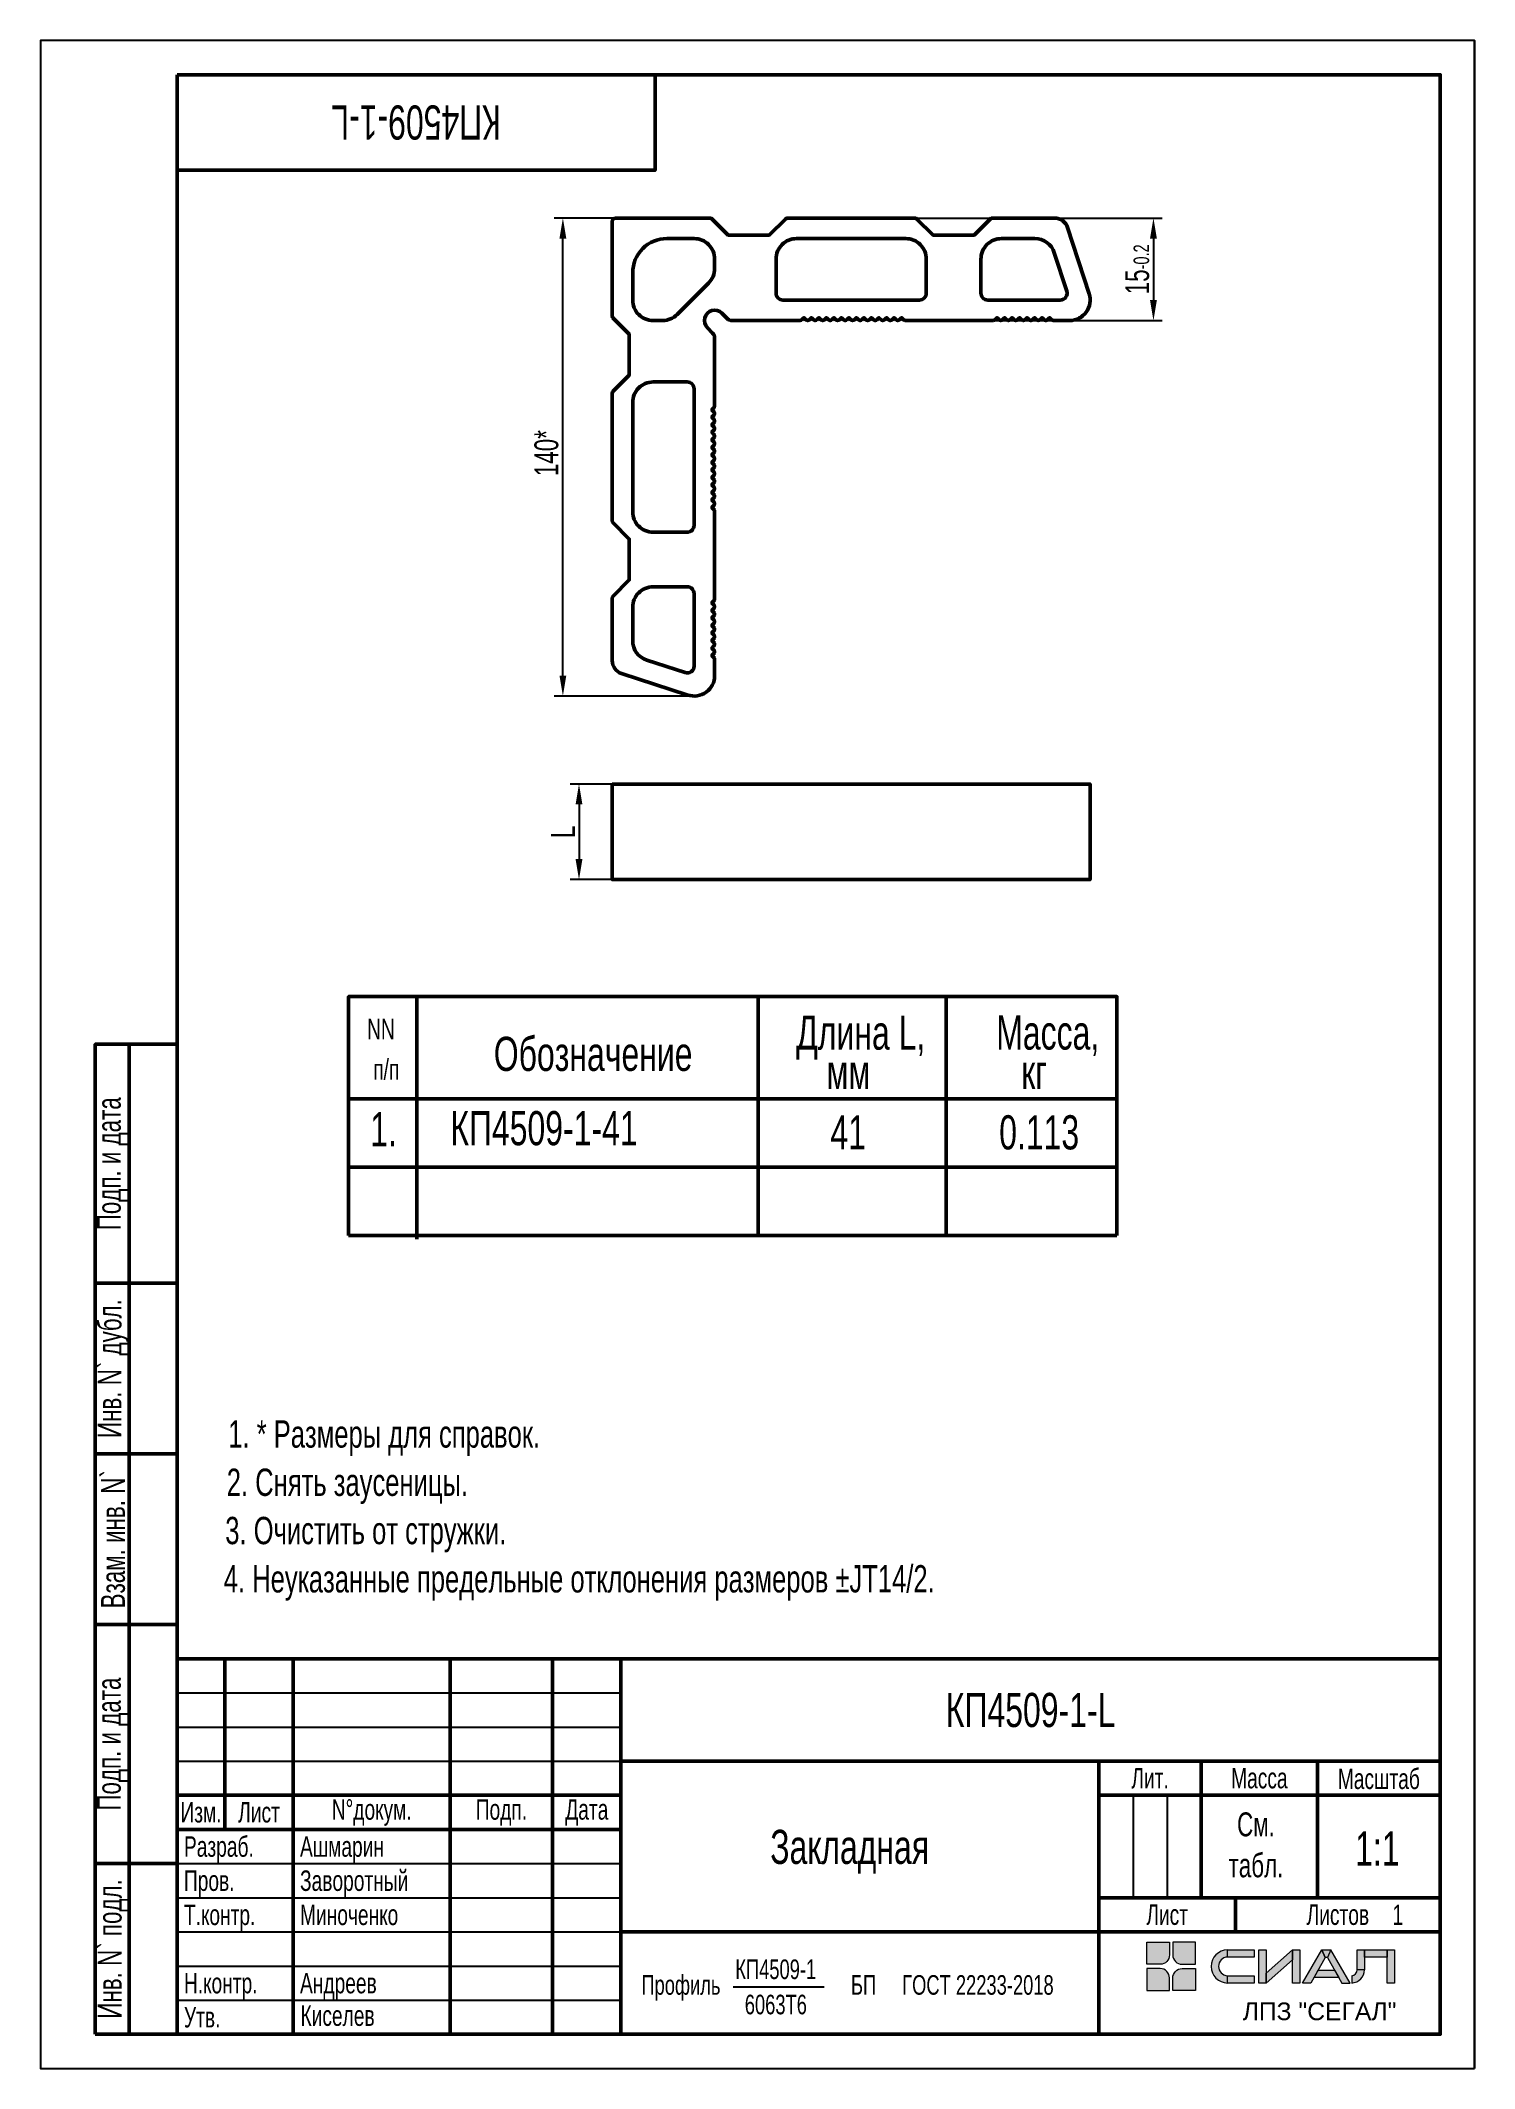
# Model space of a CAD drawing. Extents: x 3648 to 3858, y -686 to -389.
import ezdxf
from ezdxf.enums import TextEntityAlignment as Align

# ---------------------------------------------------------------- set-up
doc = ezdxf.new("R2010")
doc.units = 0
doc.header["$LTSCALE"] = 10
doc.header["$MEASUREMENT"] = 0
doc.header["$PDMODE"] = 3
doc.header["$PDSIZE"] = 5
doc.layers.get('0').update_dxf_attribs({"linetype": 'CONTINUOUS', "lineweight": 50})
doc.layers.get('DEFPOINTS').update_dxf_attribs({"linetype": 'CONTINUOUS'})
doc.layers.add('3', color=1, linetype='CONTINUOUS', lineweight=25)
doc.layers.add('4', color=4, linetype='CONTINUOUS', lineweight=25)
doc.styles.add('2', font='RUSS.SHX', dxfattribs={"width": 0.7, "height": 2})
doc.styles.add('3', font='RUSS.SHX', dxfattribs={"width": 0.7, "height": 3})
doc.styles.add('4', font='RUSS.shx', dxfattribs={"width": 0.7, "height": 3.5})
doc.styles.add('5', font='RUSS.SHX', dxfattribs={"width": 0.7})
doc.styles.add('System 2', font='arial.ttf', dxfattribs={"height": 2.7})
doc.dimstyles.new('MX1$0', dxfattribs={"dimtxt": 2.5, "dimasz": 3, "dimexe": 1.3, "dimexo": 0.6, "dimgap": 0.6, "dimtad": 1, "dimdec": 1, "dimzin": 12, "dimdsep": 46, "dimtxsty": '4', "dimcen": 0, "dimclrd": 256, "dimclre": 256, "dimclrt": 256, "dimaunit": 1, "dimadec": 0, "dimazin": 0, "dimtfac": 1, "dimtdec": 1, "dimtmove": 0, "dimatfit": 3, "dimfxl": 0, "dimtvp": 1, "dimtolj": 1, "dimtzin": 12, "dimlwd": -1, "dimlwe": -1, "dimarcsym": 0})

# ---------------------------------------------------------------- blocks, each defined once
blk = doc.blocks.new('Logo')
at = {"lineweight": 0, "ltscale": 0.5}
h = blk.add_hatch(color=164, dxfattribs=at)
h.dxf.hatch_style = 1
h.paths.add_polyline_path([(-39.18, 13.47), (-39.18, 11.62, 0.414214), (-37.82, 10.26), (-35.86, 10.26), (-35.86, 13.47)])
h.paths.add_polyline_path([(-42.98, 10.26), (-41.02, 10.26, 0.414214), (-39.66, 11.62), (-39.66, 13.47), (-42.98, 13.47)])
h = blk.add_hatch(color=164, dxfattribs=at)
h.dxf.hatch_style = 1
h.paths.add_polyline_path([(-35.86, 6.41), (-35.86, 9.62), (-37.82, 9.62, 0.414214), (-39.18, 8.26), (-39.18, 6.41)])
h.paths.add_polyline_path([(-39.66, 6.41), (-39.66, 8.26, 0.414214), (-41.02, 9.62), (-42.98, 9.62), (-42.98, 6.41)])
at = {"layer": '4'}
h = blk.add_hatch(color=164, dxfattribs=at)
h.dxf.hatch_style = 1
h.paths.add_polyline_path([(-27.27, 12.39), (-31.16, 12.39), (-31.16, 11.32), (-27.27, 11.32)])
h.paths.add_polyline_path([(-31.16, 11.32), (-31.16, 12.39, 0.978007), (-31.16, 7.51), (-31.16, 8.58, -0.960986)])
h.paths.add_polyline_path([(-27.27, 8.58), (-31.16, 8.58), (-31.16, 7.51), (-27.27, 7.51)])
h.paths.add_polyline_path([(-25.49, 12.39), (-26.56, 12.39), (-26.56, 7.51), (-25.49, 7.51)])
h.paths.add_polyline_path([(-21.64, 10.93), (-21.64, 12.39), (-25.49, 8.94), (-25.49, 7.51)])
h.paths.add_polyline_path([(-20.57, 12.39), (-21.64, 12.39), (-21.64, 7.51), (-20.57, 7.51)])
h.paths.add_polyline_path([(-16.85, 11.24), (-17.33, 12.39), (-20.18, 7.51), (-18.94, 7.51)])
h.paths.add_polyline_path([(-16.04, 12.39), (-17.33, 12.39), (-16.85, 11.24), (-16.52, 11.24)])
h.paths.add_polyline_path([(-16.04, 12.39), (-16.52, 11.24), (-14.44, 7.51), (-13.19, 7.51)])
h.paths.add_polyline_path([(-15.48, 9.38), (-17.89, 9.38), (-18.49, 8.31), (-14.88, 8.31)])
h.paths.add_polyline_path([(-11.1, 9.45), (-12.18, 9.45, -0.37614), (-12.97, 8.58), (-12.97, 7.51, 0.403365)])
h.paths.add_polyline_path([(-11.11, 12.39), (-12.18, 12.39), (-12.18, 9.45), (-11.1, 9.45)])
h.paths.add_polyline_path([(-7.79, 12.39), (-11.11, 12.39), (-11.11, 11.32), (-7.79, 11.32)])
h.paths.add_polyline_path([(-6.72, 12.39), (-7.79, 12.39), (-7.79, 7.51), (-6.72, 7.51)])
at = {"color": 164, "lineweight": 0, "ltscale": 0.5}
blk.add_line((-12.97, 8.58), (-12.97, 7.51), dxfattribs=at)
for points in [[(-42.98, 13.47), (-39.66, 13.47), (-39.66, 11.62, -0.414214), (-41.02, 10.26), (-42.98, 10.26)], [(-35.86, 13.47), (-39.18, 13.47), (-39.18, 11.62, 0.414214), (-37.82, 10.26), (-35.86, 10.26)], [(-42.98, 6.41), (-39.66, 6.41), (-39.66, 8.26, 0.414214), (-41.02, 9.62), (-42.98, 9.62)], [(-35.86, 6.41), (-39.18, 6.41), (-39.18, 8.26, -0.414214), (-37.82, 9.62), (-35.86, 9.62)]]:
    blk.add_lwpolyline(points, format="xyb", close=True, dxfattribs=at)
for points in [[(-31.16, 11.32), (-31.16, 12.39), (-27.27, 12.39), (-27.27, 11.32)], [(-26.56, 12.39), (-25.49, 12.39), (-25.49, 7.51), (-26.56, 7.51)], [(-21.64, 12.39), (-21.64, 10.93), (-25.49, 7.51), (-25.49, 8.94)], [(-21.64, 12.39), (-20.57, 12.39), (-20.57, 7.51), (-21.64, 7.51)], [(-17.33, 12.39), (-16.85, 11.24), (-18.94, 7.51), (-20.18, 7.51)], [(-16.04, 12.39), (-16.52, 11.24), (-14.44, 7.51), (-13.19, 7.51)], [(-12.18, 12.39), (-11.11, 12.39), (-11.1, 9.45), (-12.18, 9.45)], [(-11.11, 11.32), (-11.11, 12.39), (-7.79, 12.39), (-7.79, 11.32)], [(-7.79, 12.39), (-6.72, 12.39), (-6.72, 7.51), (-7.79, 7.51)], [(-18.49, 8.31), (-17.89, 9.38), (-15.48, 9.38), (-14.88, 8.31)], [(-31.16, 7.51), (-31.16, 8.58), (-27.27, 8.58), (-27.27, 7.51)]]:
    blk.add_lwpolyline(points, close=True, dxfattribs=at)
blk.add_lwpolyline([(-17.33, 12.39), (-16.04, 12.39), (-16.52, 11.24), (-16.85, 11.24), (-17.33, 12.39)], dxfattribs=at)
for centre, radius, start, end in [((-31.11, 9.95), 2.44, 91.274, 268.726), ((-31.11, 9.95), 1.37, 92.2795, 267.7205), ((-13.05, 9.45), 1.94, 272.1303, 0), ((-13.07, 9.47), 0.897, 276.2064, 358.6595)]:
    blk.add_arc(centre, radius, start, end, dxfattribs=at)
at = {"color": 8, "ltscale": 0.5, "style": 'System 2'}
blk.add_text('ЛПЗ "СЕГАЛ"', height=2.592, dxfattribs=at).set_placement((-28.95, 2.07))
blk = doc.blocks.new('*D38')
at = {"layer": '4'}
for p, q in [((3737.85, -497.56), (3725.53, -497.56)), ((3726.83, -500.56), (3726.83, -508.56)), ((3742.91, -511.56), (3725.53, -511.56))]:
    blk.add_line(p, q, dxfattribs=at)
for points in [[(3726.33, -500.56), (3727.33, -500.56), (3726.83, -497.56)], [(3726.33, -508.56), (3727.33, -508.56), (3726.83, -511.56)]]:
    blk.add_solid(points, dxfattribs=at)
at = {"layer": 'DEFPOINTS', "color": 0}
for p in [(3738.45, -497.56), (3726.83, -511.56), (3743.51, -511.56)]:
    blk.add_point(p, dxfattribs=at)
at = {"layer": '4', "insert": (3724.48, -504.56), "char_height": 3.5, "attachment_point": 5, "rotation": 90, "style": '4'}
blk.add_mtext('\\A1;L', dxfattribs=at)
blk = doc.blocks.new('*D39')
at = {"layer": '4'}
for p, q in [((3771.57, -414.68), (3812.26, -414.68)), ((3810.96, -417.68), (3810.96, -426.68)), ((3782.7, -429.68), (3812.26, -429.68))]:
    blk.add_line(p, q, dxfattribs=at)
for points in [[(3810.46, -417.68), (3811.46, -417.68), (3810.96, -414.68)], [(3810.46, -426.68), (3811.46, -426.68), (3810.96, -429.68)]]:
    blk.add_solid(points, dxfattribs=at)
at = {"layer": 'DEFPOINTS', "color": 0}
for p in [(3770.97, -414.68), (3782.1, -429.68), (3810.96, -429.68)]:
    blk.add_point(p, dxfattribs=at)
at = {"layer": '4', "insert": (3808.6, -422.18), "char_height": 3.5, "attachment_point": 5, "rotation": 90, "style": '4'}
blk.add_mtext('\\A1;15{\\A0;\\H0.65x;-0.2}', dxfattribs=at)
blk = doc.blocks.new('*D40')
at = {"layer": '4'}
for p, q in [((3738.53, -414.68), (3723.17, -414.68)), ((3724.47, -481.68), (3724.47, -417.68)), ((3743.09, -484.68), (3723.17, -484.68))]:
    blk.add_line(p, q, dxfattribs=at)
for points in [[(3723.97, -417.68), (3724.97, -417.68), (3724.47, -414.68)], [(3723.97, -481.68), (3724.97, -481.68), (3724.47, -484.68)]]:
    blk.add_solid(points, dxfattribs=at)
at = {"layer": 'DEFPOINTS', "color": 0}
for p in [(3724.47, -414.68), (3739.13, -414.68), (3743.69, -484.68)]:
    blk.add_point(p, dxfattribs=at)
at = {"layer": '4', "insert": (3722.07, -449.1), "char_height": 3.5, "attachment_point": 5, "rotation": 90, "style": '4'}
blk.add_mtext('\\A1;140*', dxfattribs=at)

msp = doc.modelspace()

# ---------------------------------------------------------------- linework, layer by layer
at = {"linetype": 'Continuous'}
for p, q in [((3660.972, -535.675), (3660.972, -680.675)), ((3655.972, -570.675), (3667.972, -570.675)), ((3667.972, -595.675), (3655.972, -595.675)), ((3655.972, -620.675), (3667.972, -620.675)), ((3667.972, -655.675), (3655.972, -655.675)), ((3667.972, -680.675), (3655.972, -680.675))]:
    msp.add_line(p, q, dxfattribs=at)
for points in [[(3737.972, -393.675), (3737.972, -407.675), (3667.972, -407.675)], [(3693.086, -563.684), (3693.086, -528.684), (3805.61, -528.684), (3805.61, -563.684)], [(3703.086, -528.684), (3703.086, -564.214)], [(3753.086, -528.684), (3753.086, -563.684)], [(3780.622, -528.684), (3780.622, -563.684)], [(3693.086, -543.684), (3805.61, -543.684)], [(3693.086, -553.684), (3805.61, -553.684)], [(3693.086, -563.684), (3805.61, -563.684)], [(3667.972, -625.675), (3852.972, -625.675), (3667.972, -625.675), (3667.972, -680.675)], [(3674.972, -625.675), (3674.972, -650.675)], [(3684.972, -625.675), (3684.972, -680.675)], [(3707.972, -625.675), (3707.972, -680.675)], [(3722.972, -625.675), (3722.972, -680.675)], [(3732.972, -625.675), (3732.972, -680.675)], [(3732.972, -640.675), (3852.972, -640.675)], [(3802.972, -640.675), (3802.972, -680.675)], [(3817.972, -640.675), (3817.972, -660.675)], [(3834.972, -640.675), (3834.972, -660.675)], [(3667.972, -645.675), (3732.972, -645.675)], [(3802.972, -645.675), (3852.972, -645.675)], [(3667.972, -650.675), (3732.972, -650.675)], [(3802.972, -660.675), (3852.972, -660.675)], [(3822.972, -660.675), (3822.972, -665.675)], [(3732.972, -665.675), (3852.972, -665.675)]]:
    msp.add_lwpolyline(points)
msp.add_lwpolyline([(3667.972, -393.675), (3852.972, -393.675), (3852.972, -680.675), (3667.972, -680.675)], close=True)
for points in [[(3787.504, -429.677), (3774.616, -429.677, -0.1989124), (3774.36, -429.571), (3774.066, -429.277), (3773.772, -429.571, -0.4142136), (3773.26, -429.571), (3772.966, -429.277), (3772.672, -429.571, -0.4142136), (3772.16, -429.571), (3771.866, -429.277), (3771.572, -429.571, -0.4142136), (3771.06, -429.571), (3770.766, -429.277), (3770.472, -429.571, -0.4142136), (3769.96, -429.571), (3769.666, -429.277), (3769.372, -429.571, -0.4142136), (3768.86, -429.571), (3768.566, -429.277), (3768.272, -429.571, -0.4142136), (3767.76, -429.571), (3767.466, -429.277), (3767.172, -429.571, -0.4142136), (3766.66, -429.571), (3766.366, -429.277), (3766.072, -429.571, -0.4142136), (3765.56, -429.571), (3765.266, -429.277), (3764.972, -429.571, -0.4142136), (3764.46, -429.571), (3764.166, -429.277), (3763.872, -429.571, -0.4142136), (3763.36, -429.571), (3763.066, -429.277), (3762.772, -429.571, -0.4142136), (3762.26, -429.571), (3761.966, -429.277), (3761.672, -429.571, -0.4142136), (3761.16, -429.571), (3760.866, -429.277), (3760.572, -429.571, -0.4142136), (3760.06, -429.571), (3759.766, -429.277), (3759.472, -429.571, -0.1989124), (3759.216, -429.677), (3749.226, -429.677, -0.1989124), (3748.519, -429.384), (3747.751, -428.616, 1), (3745.63, -430.738), (3746.398, -431.506, -0.1989124), (3746.691, -432.213), (3746.691, -442.203, -0.1989124), (3746.584, -442.459), (3746.291, -442.753), (3746.584, -443.047, -0.4142136), (3746.584, -443.559), (3746.291, -443.853), (3746.584, -444.147, -0.4142136), (3746.584, -444.659), (3746.291, -444.953), (3746.584, -445.247, -0.4142136), (3746.584, -445.759), (3746.291, -446.053), (3746.584, -446.347, -0.4142136), (3746.584, -446.859), (3746.291, -447.153), (3746.584, -447.447, -0.4142136), (3746.584, -447.959), (3746.291, -448.253), (3746.584, -448.547, -0.4142136), (3746.584, -449.059), (3746.291, -449.353), (3746.584, -449.647, -0.4142136), (3746.584, -450.159), (3746.291, -450.453), (3746.584, -450.747, -0.4142136), (3746.584, -451.259), (3746.291, -451.553), (3746.584, -451.847, -0.4142136), (3746.584, -452.359), (3746.291, -452.653), (3746.584, -452.947, -0.4142136), (3746.584, -453.459), (3746.291, -453.753), (3746.584, -454.047, -0.4142136), (3746.584, -454.559), (3746.291, -454.853), (3746.584, -455.147, -0.4142136), (3746.584, -455.659), (3746.291, -455.953), (3746.584, -456.247, -0.4142136), (3746.584, -456.759), (3746.291, -457.053), (3746.584, -457.347, -0.1989124), (3746.691, -457.603), (3746.691, -470.491, -0.1989124), (3746.584, -470.747), (3746.291, -471.041), (3746.584, -471.335, -0.4142136), (3746.584, -471.847), (3746.291, -472.141), (3746.584, -472.435, -0.4142136), (3746.584, -472.947), (3746.291, -473.241), (3746.584, -473.535, -0.4142136), (3746.584, -474.047), (3746.291, -474.341), (3746.584, -474.635, -0.4142136), (3746.584, -475.147), (3746.291, -475.441), (3746.584, -475.735, -0.4142136), (3746.584, -476.247), (3746.291, -476.541), (3746.584, -476.835, -0.4142136), (3746.584, -477.347), (3746.291, -477.641), (3746.584, -477.935, -0.4142136), (3746.584, -478.447), (3746.291, -478.741), (3746.584, -479.035, -0.1989124), (3746.691, -479.291), (3746.691, -481.677, -0.5095254), (3742.763, -484.53), (3733.072, -481.381, -0.3249197), (3731.691, -479.479), (3731.691, -470.301, -0.1989124), (3731.778, -470.089), (3734.191, -467.677), (3734.191, -461.677), (3731.778, -459.265, -0.1989124), (3731.691, -459.053), (3731.691, -440.301, -0.1989124), (3731.778, -440.089), (3734.191, -437.677), (3734.191, -431.677), (3731.778, -429.265, -0.1989124), (3731.691, -429.053), (3731.691, -415.177, -0.4142136), (3732.191, -414.677), (3746.066, -414.677, -0.1989124), (3746.278, -414.765), (3748.691, -417.177), (3754.691, -417.177), (3757.103, -414.765, -0.1989124), (3757.315, -414.677), (3776.066, -414.677, -0.1989124), (3776.278, -414.765), (3778.691, -417.177), (3784.691, -417.177), (3787.103, -414.765, -0.1989124), (3787.315, -414.677), (3796.493, -414.677, -0.3249197), (3798.395, -416.059), (3801.544, -425.75, -0.5095254), (3798.691, -429.677), (3796.304, -429.677, -0.1989124), (3796.048, -429.571), (3795.754, -429.277), (3795.461, -429.571, -0.4142136), (3794.948, -429.571), (3794.654, -429.277), (3794.361, -429.571, -0.4142136), (3793.848, -429.571), (3793.554, -429.277), (3793.261, -429.571, -0.4142136), (3792.748, -429.571), (3792.454, -429.277), (3792.161, -429.571, -0.4142136), (3791.648, -429.571), (3791.354, -429.277), (3791.061, -429.571, -0.4142136), (3790.548, -429.571), (3790.254, -429.277), (3789.961, -429.571, -0.4142136), (3789.448, -429.571), (3789.154, -429.277), (3788.861, -429.571, -0.4142136), (3788.348, -429.571), (3788.054, -429.277), (3787.761, -429.571, -0.1989124)], [(3743.691, -417.677), (3739.691, -417.677, 0.4142136), (3734.691, -422.677), (3734.691, -426.677, 0.4142136), (3737.691, -429.677), (3739.084, -429.677, 0.1989124), (3741.205, -428.798), (3745.812, -424.192, 0.1989124), (3746.691, -422.071), (3746.691, -420.677, 0.4142136)], [(3777.691, -425.677), (3777.691, -420.677, 0.4142136), (3774.691, -417.677), (3758.691, -417.677, 0.4142136), (3755.691, -420.677), (3755.691, -425.677, 0.4142136), (3756.691, -426.677), (3776.691, -426.677, 0.4142136)], [(3788.691, -417.677), (3793.587, -417.677, -0.3249197), (3796.44, -419.75), (3798.265, -425.368, -0.5095254), (3797.314, -426.677), (3786.691, -426.677, -0.4142136), (3785.691, -425.677), (3785.691, -420.677, -0.4142136)], [(3742.691, -460.677), (3737.691, -460.677, -0.4142136), (3734.691, -457.677), (3734.691, -441.677, -0.4142136), (3737.691, -438.677), (3742.691, -438.677, -0.4142136), (3743.691, -439.677), (3743.691, -459.677, -0.4142136)], [(3734.691, -471.677), (3734.691, -476.573, 0.3249197), (3736.763, -479.426), (3742.382, -481.252, 0.5095254), (3743.691, -480.301), (3743.691, -469.677, 0.4142136), (3742.691, -468.677), (3737.691, -468.677, 0.4142136)]]:
    msp.add_lwpolyline(points, format="xyb", close=True)
at = {"ltscale": 5}
msp.add_lwpolyline([(3731.691, -497.559), (3801.691, -497.559), (3801.691, -511.559), (3731.691, -511.559)], close=True, dxfattribs=at)
at = {"linetype": 'Continuous'}
msp.add_lwpolyline([(3655.972, -680.675), (3655.972, -535.675), (3667.972, -535.675)], dxfattribs=at)
at = {"layer": '3'}
for p, q in [((3857.972, -388.675), (3857.972, -685.675)), ((3667.972, -630.675), (3732.972, -630.675)), ((3667.972, -635.675), (3732.972, -635.675)), ((3667.972, -640.675), (3732.972, -640.675)), ((3807.972, -645.675), (3807.972, -660.675)), ((3812.972, -645.675), (3812.972, -660.675)), ((3667.972, -655.675), (3732.972, -655.675)), ((3667.972, -660.675), (3732.972, -660.675)), ((3667.972, -665.675), (3732.972, -665.675)), ((3667.972, -670.675), (3732.972, -670.675)), ((3749.409, -673.731), (3762.749, -673.731)), ((3667.972, -675.675), (3732.972, -675.675))]:
    msp.add_line(p, q, dxfattribs=at)
msp.add_lwpolyline([(3857.972, -685.675), (3857.972, -388.675), (3647.972, -388.675), (3647.972, -685.675)], close=True, dxfattribs=at)

# ---------------------------------------------------------------- block references
at = {"layer": '4'}
msp.add_blockref('Logo', (3852.972, -680.675), dxfattribs=at)

# ---------------------------------------------------------------- texts
at = {"layer": '3', "style": '5', "width": 0.7}
msp.add_text('КП4509-1-L', height=5, rotation=180, dxfattribs=at).set_placement((3702.972, -400.675), align=Align.MIDDLE_CENTER)
for s, p in [('Длина L, ', (3768.747, -533.969)), ('Масса, ', (3796.127, -533.957)), ('Обозначение', (3728.902, -537.079)), ('мм', (3766.283, -539.722)), ('кг', (3793.482, -539.711)), ('1.', (3698.21, -548.12)), ('КП4509-1-L', (3792.972, -633.175))]:
    msp.add_text(s, height=5, dxfattribs=at).set_placement(p, align=Align.MIDDLE_CENTER)
at = {"layer": '3', "style": '3', "width": 0.7}
for s, p in [('NN ', (3698.213, -533.441)), (' п/п', (3698.213, -539.3)), ('Лит.', (3810.472, -643.175)), ('Масса', (3826.472, -643.175)), ('Масштаб', (3843.972, -643.175)), ('Изм.', (3671.472, -648.175)), ('Лист', (3679.972, -648.175)), ('N%%Dдокум.', (3696.472, -648.175)), ('Подп.', (3715.472, -648.175)), ('Дата', (3727.972, -648.175)), ('Лист', (3812.972, -663.175)), ('Листов', (3837.972, -663.175))]:
    msp.add_text(s, height=3, dxfattribs=at).set_placement(p, align=Align.MIDDLE)
at = {"layer": '3', "linetype": 'Continuous', "style": '4', "width": 0.7}
for s, p in [('Подп. и дата', (3658.472, -553.175)), ('Инв. N` дубл.', (3658.472, -583.175)), ('Взам. инв. N`', (3658.472, -608.175)), ('Подп. и дата', (3658.472, -638.175)), ('Инв. N` подл.', (3658.472, -668.175))]:
    msp.add_text(s, height=3.5, rotation=90, dxfattribs=at).set_placement(p, align=Align.MIDDLE)
for s, p in [('1. * Размеры для справок.', (3675.461, -594.753)), ('2. Снять заусеницы.', (3675.242, -601.823)), ('3. Очистить от стружки.', (3675.024, -608.893)), ('4. Неуказанные предельные отклонения размеров ±JT14/2.', (3674.806, -615.963))]:
    msp.add_text(s, height=4, dxfattribs=at).set_placement(p)
at = {"layer": '3', "width": 0.7}
for s, height, style, p in [('См.', 3.5, '4', (3825.972, -651.675)), ('Закладная', 5, '5', (3766.472, -655.723)), ('1:1', 5, '5', (3843.75, -655.971)), ('табл.', 3.5, '4', (3825.972, -657.675))]:
    msp.add_text(s, height=height, dxfattribs=dict(at, style=style)).set_placement(p, align=Align.CENTER)
for s, height, style, p in [('Разраб.', 3, '3', (3668.972, -654.675)), ('Ашмарин', 3, '3', (3685.972, -654.675)), ('Пров.', 3, '3', (3668.972, -659.675)), ('Заворотный', 3, '3', (3685.972, -659.675)), ('Т.контр.', 3, '3', (3668.972, -664.675)), ('Миноченко', 3, '3', (3685.972, -664.675)), ('1', 3, '3', (3845.972, -664.675)), ('КП4509-1', 2.8665, '2', (3749.721, -672.585)), ('Н.контр.', 3, '3', (3668.972, -674.675)), ('Андреев', 3, '3', (3685.972, -674.675)), ('Профиль', 2.8665, '2', (3735.968, -674.878)), ('БП', 2.8665, '2', (3766.66, -674.878)), ('ГОСТ 22233-2018', 2.8665, '2', (3774.163, -674.878)), ('Утв.', 3, '3', (3668.972, -679.675)), ('Киселев', 3, '3', (3686.043, -679.443)), ('6063Т6', 2.8665, '2', (3751.109, -677.745))]:
    msp.add_text(s, height=height, dxfattribs=dict(at, style=style)).set_placement(p)
at = {"layer": '4', "style": '5', "width": 0.7}
for s, p in [('КП4509-1-41', (3721.701, -547.964)), ('41', (3766.247, -548.586)), ('0.113', (3794.224, -548.575))]:
    msp.add_text(s, height=5, dxfattribs=at).set_placement(p, align=Align.MIDDLE_CENTER)

# ---------------------------------------------------------------- dimensions: what is measured, and where the dimension line sits
at = {"layer": '4'}
for base, p1, p2, text, override, picture, middle in [((3724.473, -414.677), (3743.691, -484.677), (3739.128, -414.677), '<>*', {"dimlfac": 2, "dimfxl": 0.5}, '*D40', (3724.473, -449.105)), ((3810.961, -429.677), (3770.972, -414.677), (3782.102, -429.677), '<>{\\A0;\\H0.65x;-0.2}', {"dimlfac": 1, "dimfxl": 0.5}, '*D39', (3810.961, -422.177))]:
    dim = msp.add_linear_dim(base=base, p1=p1, p2=p2, angle=90, text=text, dimstyle='MX1$0', override=override, dxfattribs=at)
    dim.commit()
    dim.dimension.update_dxf_attribs({"geometry": picture, "text_midpoint": middle, "dimtype": 160})
dim = msp.add_linear_dim(base=(3726.83, -511.559), p1=(3738.451, -497.559), p2=(3743.506, -511.559), angle=90, text='L', dimstyle='MX1$0', override={"dimfxl": 0.5}, dxfattribs=at)
dim.commit()
dim.dimension.update_dxf_attribs({"geometry": '*D38', "text_midpoint": (3724.48, -504.559)})

doc.saveas('drawing.dxf')
